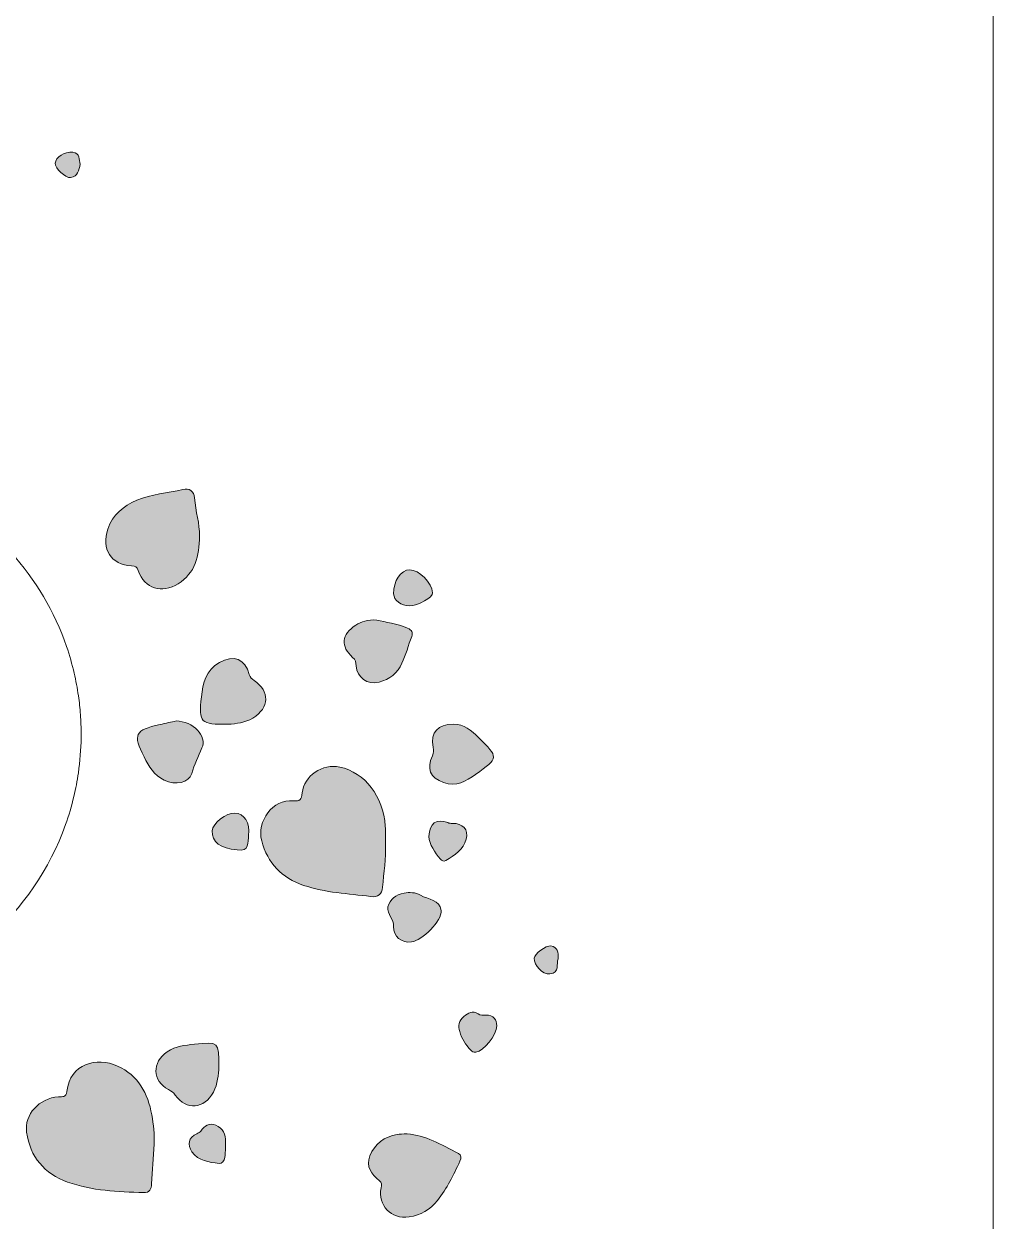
# Model space of a CAD drawing. Header units: inches. Extents: x 0 to 12, y -12 to 0.
# Drawn here: x 8.696 to 12, y -6.759 to -2.677 of the extents above; entities that cross this region are included whole.
import ezdxf

# ---------------------------------------------------------------- set-up
doc = ezdxf.new("R2010")
doc.units = ezdxf.units.IN
doc.header["$MEASUREMENT"] = 0
doc.layers.add('Layer 1', color=7, linetype='Continuous')

# ---------------------------------------------------------------- blocks, each defined once
blk = doc.blocks.new('block 2')
at = {"layer": 'Layer 1', "true_color": 0xffffff}
h = blk.add_hatch(color=7, dxfattribs=at)
h.dxf.hatch_style = 2
edge = h.paths.add_edge_path()
edge.add_spline(control_points=[(8.8551, -3.2011), (8.8808, -3.1979), (8.8824, -3.1754), (8.8882, -3.1559), (8.8821, -3.1406), (8.8884, -3.1171), (8.8631, -3.1148), (8.834, -3.1121), (8.8039, -3.1322), (8.803, -3.1523), (8.8022, -3.1693), (8.8371, -3.2034), (8.8551, -3.2011)], knot_values=[0, 0, 0, 0, 1, 1, 1, 2, 2, 2, 3, 3, 3, 4, 4, 4, 4], degree=3, periodic=1)
h = blk.add_hatch(color=7, dxfattribs=at)
h.dxf.hatch_style = 2
edge = h.paths.add_edge_path()
edge.add_spline(control_points=[(8.9819, -4.3997), (8.9589, -4.4671), (8.994, -4.5228), (9.0626, -4.5246), (9.0766, -4.525), (9.0812, -4.5285), (9.0859, -4.5414), (9.108, -4.6025), (9.1664, -4.6211), (9.2217, -4.5861), (9.2795, -4.5494), (9.2951, -4.4934), (9.2942, -4.4229), (9.2961, -4.3832), (9.2811, -4.3388), (9.2777, -4.293), (9.2759, -4.2692), (9.2601, -4.2593), (9.2377, -4.2646), (9.1855, -4.2768), (9.1313, -4.2804), (9.0812, -4.3013), (9.035, -4.3206), (8.9987, -4.3502), (8.9819, -4.3997)], knot_values=[0, 0, 0, 0, 1, 1, 1, 2, 2, 2, 3, 3, 3, 4, 4, 4, 5, 5, 5, 6, 6, 6, 7, 7, 7, 8, 8, 8, 8], degree=3, periodic=1)
h = blk.add_hatch(color=7, dxfattribs=at)
h.dxf.hatch_style = 2
edge = h.paths.add_edge_path()
edge.add_spline(control_points=[(10.0099, -4.661), (10.041, -4.6607), (10.0905, -4.6331), (10.0895, -4.6166), (10.0875, -4.584), (10.0419, -4.5383), (10.0115, -4.5384), (9.9812, -4.5384), (9.9549, -4.5774), (9.9564, -4.6202), (9.9571, -4.6426), (9.9815, -4.6613), (10.0099, -4.661)], knot_values=[0, 0, 0, 0, 1, 1, 1, 2, 2, 2, 3, 3, 3, 4, 4, 4, 4], degree=3, periodic=1)
h = blk.add_hatch(color=7, dxfattribs=at)
h.dxf.hatch_style = 2
edge = h.paths.add_edge_path()
edge.add_spline(control_points=[(9.8995, -4.71), (9.8673, -4.7073), (9.8461, -4.7154), (9.8273, -4.7274), (9.7791, -4.7583), (9.775, -4.8004), (9.8167, -4.837), (9.8267, -4.8458), (9.8278, -4.854), (9.8287, -4.8656), (9.8319, -4.9065), (9.8672, -4.9314), (9.9072, -4.9213), (9.9429, -4.9124), (9.9699, -4.8907), (9.9847, -4.8573), (9.9977, -4.8277), (10.0069, -4.7965), (10.0181, -4.7661), (10.0237, -4.7512), (10.0179, -4.7439), (10.0042, -4.7378), (9.9679, -4.7216), (9.9288, -4.7176), (9.8995, -4.71)], knot_values=[0, 0, 0, 0, 1, 1, 1, 2, 2, 2, 3, 3, 3, 4, 4, 4, 5, 5, 5, 6, 6, 6, 7, 7, 7, 8, 8, 8, 8], degree=3, periodic=1)
h = blk.add_hatch(color=7, dxfattribs=at)
h.dxf.hatch_style = 2
edge = h.paths.add_edge_path()
edge.add_spline(control_points=[(9.3926, -5.0651), (9.4197, -5.0633), (9.4499, -5.0605), (9.4767, -5.0439), (9.5337, -5.0087), (9.5354, -4.9531), (9.4806, -4.9158), (9.473, -4.9106), (9.4671, -4.9061), (9.4644, -4.896), (9.4499, -4.8421), (9.4114, -4.827), (9.3624, -4.8545), (9.3166, -4.8804), (9.3058, -4.9254), (9.3011, -4.9715), (9.2921, -5.0615), (9.2972, -5.0656), (9.3926, -5.0651)], knot_values=[0, 0, 0, 0, 1, 1, 1, 2, 2, 2, 3, 3, 3, 4, 4, 4, 5, 5, 5, 6, 6, 6, 6], degree=3, periodic=1)
h = blk.add_hatch(color=7, dxfattribs=at)
h.dxf.hatch_style = 2
edge = h.paths.add_edge_path()
edge.add_spline(control_points=[(9.215, -5.054), (9.1993, -5.0574), (9.1797, -5.0617), (9.1601, -5.0661), (9.074, -5.0852), (9.0669, -5.0995), (9.1057, -5.1764), (9.122, -5.2086), (9.1397, -5.2397), (9.1746, -5.256), (9.212, -5.2735), (9.2584, -5.2654), (9.268, -5.233), (9.277, -5.2023), (9.2897, -5.1747), (9.3029, -5.1461), (9.3215, -5.1056), (9.2724, -5.0546), (9.215, -5.054)], knot_values=[0, 0, 0, 0, 1, 1, 1, 2, 2, 2, 3, 3, 3, 4, 4, 4, 5, 5, 5, 6, 6, 6, 6], degree=3, periodic=1)
h = blk.add_hatch(color=7, dxfattribs=at)
h.dxf.hatch_style = 2
edge = h.paths.add_edge_path()
edge.add_spline(control_points=[(10.1269, -5.264), (10.1693, -5.2788), (10.2033, -5.2597), (10.236, -5.2362), (10.3153, -5.1792), (10.3154, -5.179), (10.2455, -5.1104), (10.2214, -5.0868), (10.1968, -5.063), (10.161, -5.0653), (10.1059, -5.0648), (10.0823, -5.0917), (10.091, -5.1439), (10.0927, -5.1541), (10.0938, -5.1626), (10.0889, -5.1727), (10.0675, -5.2164), (10.081, -5.2479), (10.1269, -5.264)], knot_values=[0, 0, 0, 0, 1, 1, 1, 2, 2, 2, 3, 3, 3, 4, 4, 4, 5, 5, 5, 6, 6, 6, 6], degree=3, periodic=1)
h = blk.add_hatch(color=7, dxfattribs=at)
h.dxf.hatch_style = 2
edge = h.paths.add_edge_path()
edge.add_spline(control_points=[(9.9281, -5.4125), (9.9207, -5.3104), (9.8585, -5.23), (9.7732, -5.2111), (9.7149, -5.1982), (9.65, -5.2416), (9.6449, -5.2994), (9.643, -5.3214), (9.6367, -5.3286), (9.6145, -5.3263), (9.5443, -5.3189), (9.4891, -5.3962), (9.5067, -5.4628), (9.5269, -5.5393), (9.5749, -5.5889), (9.6497, -5.6144), (9.7238, -5.6398), (9.8013, -5.6423), (9.8778, -5.6525), (9.9033, -5.6559), (9.9162, -5.6454), (9.9186, -5.6206), (9.9232, -5.5715), (9.9312, -5.5226), (9.9283, -5.4731), (9.9283, -5.4529), (9.9296, -5.4326), (9.9281, -5.4125)], knot_values=[0, 0, 0, 0, 1, 1, 1, 2, 2, 2, 3, 3, 3, 4, 4, 4, 5, 5, 5, 6, 6, 6, 7, 7, 7, 8, 8, 8, 9, 9, 9, 9], degree=3, periodic=1)
h = blk.add_hatch(color=7, dxfattribs=at)
h.dxf.hatch_style = 2
edge = h.paths.add_edge_path()
edge.add_spline(control_points=[(9.3378, -5.4281), (9.3357, -5.4664), (9.3663, -5.4898), (9.4228, -5.4934), (9.4662, -5.5013), (9.4592, -5.4663), (9.462, -5.444), (9.4673, -5.401), (9.4464, -5.3696), (9.4156, -5.3679), (9.3864, -5.3664), (9.3392, -5.4029), (9.3378, -5.4281)], knot_values=[0, 0, 0, 0, 1, 1, 1, 2, 2, 2, 3, 3, 3, 4, 4, 4, 4], degree=3, periodic=1)
h = blk.add_hatch(color=7, dxfattribs=at)
h.dxf.hatch_style = 2
edge = h.paths.add_edge_path()
edge.add_spline(control_points=[(10.1341, -5.5298), (10.1642, -5.512), (10.1945, -5.4935), (10.204, -5.4569), (10.2124, -5.4244), (10.1921, -5.4021), (10.1571, -5.4034), (10.1512, -5.4036), (10.1466, -5.4027), (10.1412, -5.4006), (10.1031, -5.3855), (10.0778, -5.4021), (10.0768, -5.4482), (10.0785, -5.4752), (10.0961, -5.501), (10.116, -5.5255), (10.1205, -5.5311), (10.1276, -5.5336), (10.1341, -5.5298)], knot_values=[0, 0, 0, 0, 1, 1, 1, 2, 2, 2, 3, 3, 3, 4, 4, 4, 5, 5, 5, 6, 6, 6, 6], degree=3, periodic=1)
h = blk.add_hatch(color=7, dxfattribs=at)
h.dxf.hatch_style = 2
edge = h.paths.add_edge_path()
edge.add_spline(control_points=[(10.0477, -5.648), (10.0302, -5.6379), (10.0108, -5.6376), (9.9921, -5.6409), (9.9635, -5.646), (9.9436, -5.6622), (9.937, -5.6875), (9.9344, -5.7151), (9.9576, -5.7296), (9.9561, -5.7546), (9.954, -5.7888), (9.9843, -5.812), (10.0177, -5.8074), (10.0535, -5.8024), (10.1223, -5.736), (10.1185, -5.6999), (10.1148, -5.6643), (10.0735, -5.6629), (10.0477, -5.648)], knot_values=[0, 0, 0, 0, 1, 1, 1, 2, 2, 2, 3, 3, 3, 4, 4, 4, 5, 5, 5, 6, 6, 6, 6], degree=3, periodic=1)
h = blk.add_hatch(color=7, dxfattribs=at)
h.dxf.hatch_style = 2
edge = h.paths.add_edge_path()
edge.add_spline(control_points=[(10.4357, -5.8625), (10.4343, -5.8869), (10.4638, -5.9192), (10.4891, -5.9164), (10.5232, -5.9127), (10.5107, -5.8813), (10.5171, -5.865), (10.5198, -5.8414), (10.5147, -5.8248), (10.4927, -5.8211), (10.4761, -5.8183), (10.4364, -5.8489), (10.4357, -5.8625)], knot_values=[0, 0, 0, 0, 1, 1, 1, 2, 2, 2, 3, 3, 3, 4, 4, 4, 4], degree=3, periodic=1)
h = blk.add_hatch(color=7, dxfattribs=at)
h.dxf.hatch_style = 2
edge = h.paths.add_edge_path()
edge.add_spline(control_points=[(10.2365, -6.1835), (10.2641, -6.1789), (10.3083, -6.1268), (10.3081, -6.0931), (10.3076, -6.0728), (10.2986, -6.056), (10.2705, -6.0568), (10.2615, -6.0571), (10.2523, -6.0582), (10.2443, -6.0527), (10.2251, -6.0394), (10.2103, -6.0502), (10.1958, -6.0615), (10.1785, -6.0751), (10.1761, -6.0936), (10.1818, -6.1133), (10.1888, -6.1373), (10.2025, -6.1577), (10.2194, -6.176), (10.2241, -6.1811), (10.2281, -6.1849), (10.2365, -6.1835)], knot_values=[0, 0, 0, 0, 1, 1, 1, 2, 2, 2, 3, 3, 3, 4, 4, 4, 5, 5, 5, 6, 6, 6, 7, 7, 7, 7], degree=3, periodic=1)
h = blk.add_hatch(color=7, dxfattribs=at)
h.dxf.hatch_style = 2
edge = h.paths.add_edge_path()
edge.add_spline(control_points=[(9.3419, -6.3196), (9.3572, -6.2909), (9.359, -6.2596), (9.3611, -6.2342), (9.3615, -6.1473), (9.3598, -6.1467), (9.2775, -6.1562), (9.245, -6.16), (9.2131, -6.1623), (9.1849, -6.1816), (9.132, -6.2178), (9.1335, -6.2809), (9.189, -6.3109), (9.1981, -6.3158), (9.2058, -6.3207), (9.212, -6.3295), (9.2494, -6.3826), (9.311, -6.3776), (9.3419, -6.3196)], knot_values=[0, 0, 0, 0, 1, 1, 1, 2, 2, 2, 3, 3, 3, 4, 4, 4, 5, 5, 5, 6, 6, 6, 6], degree=3, periodic=1)
h = blk.add_hatch(color=7, dxfattribs=at)
h.dxf.hatch_style = 2
edge = h.paths.add_edge_path()
edge.add_spline(control_points=[(9.0149, -6.2304), (8.9448, -6.1982), (8.8531, -6.2221), (8.8425, -6.3172), (8.8401, -6.3385), (8.8272, -6.3343), (8.8139, -6.3353), (8.748, -6.3399), (8.6969, -6.3966), (8.7053, -6.456), (8.7173, -6.5409), (8.7653, -6.597), (8.845, -6.626), (8.9285, -6.6563), (9.0162, -6.6589), (9.1037, -6.6621), (9.1253, -6.6629), (9.1301, -6.6494), (9.1313, -6.6319), (9.1342, -6.5871), (9.1372, -6.5423), (9.1401, -6.4974), (9.1414, -6.4635), (9.138, -6.4299), (9.132, -6.3966), (9.1186, -6.3233), (9.0857, -6.2629), (9.0149, -6.2304)], knot_values=[0, 0, 0, 0, 1, 1, 1, 2, 2, 2, 3, 3, 3, 4, 4, 4, 5, 5, 5, 6, 6, 6, 7, 7, 7, 8, 8, 8, 9, 9, 9, 9], degree=3, periodic=1)
h = blk.add_hatch(color=7, dxfattribs=at)
h.dxf.hatch_style = 2
edge = h.paths.add_edge_path()
edge.add_spline(control_points=[(9.3503, -6.4326), (9.3277, -6.4232), (9.3119, -6.4338), (9.2993, -6.4526), (9.2966, -6.4567), (9.2905, -6.4588), (9.2857, -6.4612), (9.2577, -6.4749), (9.251, -6.4981), (9.269, -6.523), (9.2917, -6.5543), (9.3268, -6.5586), (9.3612, -6.5625), (9.3732, -6.5638), (9.3787, -6.5532), (9.3806, -6.5429), (9.3827, -6.5309), (9.383, -6.5185), (9.3834, -6.5133), (9.3834, -6.5006), (9.3833, -6.495), (9.3834, -6.4894), (9.3839, -6.4638), (9.3749, -6.443), (9.3503, -6.4326)], knot_values=[0, 0, 0, 0, 1, 1, 1, 2, 2, 2, 3, 3, 3, 4, 4, 4, 5, 5, 5, 6, 6, 6, 7, 7, 7, 8, 8, 8, 8], degree=3, periodic=1)
h = blk.add_hatch(color=7, dxfattribs=at)
h.dxf.hatch_style = 2
edge = h.paths.add_edge_path()
edge.add_spline(control_points=[(10.0093, -6.745), (10.0489, -6.7394), (10.0811, -6.7201), (10.1059, -6.689), (10.1384, -6.6483), (10.1606, -6.6017), (10.1826, -6.5551), (10.1875, -6.5448), (10.1888, -6.5345), (10.1774, -6.5287), (10.1197, -6.499), (10.0632, -6.4659), (10.0024, -6.4619), (9.9868, -6.4626), (9.9777, -6.4621), (9.9689, -6.4636), (9.9248, -6.4714), (9.8915, -6.4953), (9.8756, -6.5371), (9.8621, -6.5726), (9.8798, -6.6001), (9.9078, -6.6216), (9.9165, -6.6283), (9.9154, -6.6358), (9.9136, -6.6455), (9.9022, -6.7066), (9.9476, -6.7537), (10.0093, -6.745)], knot_values=[0, 0, 0, 0, 1, 1, 1, 2, 2, 2, 3, 3, 3, 4, 4, 4, 5, 5, 5, 6, 6, 6, 7, 7, 7, 8, 8, 8, 9, 9, 9, 9], degree=3, periodic=1)
at = {"layer": 'Layer 1', "lineweight": 0}
for points, knots in [([(8.8551, -3.2011), (8.8808, -3.1979), (8.8824, -3.1754), (8.8882, -3.1559), (8.8821, -3.1406), (8.8884, -3.1171), (8.8631, -3.1148), (8.834, -3.1121), (8.8039, -3.1322), (8.803, -3.1523), (8.8022, -3.1693), (8.8371, -3.2034), (8.8551, -3.2011)], [0, 0, 0, 0, 1, 1, 1, 2, 2, 2, 3, 3, 3, 4, 4, 4, 4]), ([(8.3525, -4.2593), (8.581, -4.3646), (8.7594, -4.5603), (8.8415, -4.8001), (8.8516, -4.8297), (8.8603, -4.8599), (8.8674, -4.8907), (8.8732, -4.9161), (8.8782, -4.9418), (8.8818, -4.9679), (8.885, -4.9892), (8.8872, -5.0107), (8.8887, -5.0325), (8.8904, -5.0544), (8.8911, -5.0765), (8.8911, -5.0989), (8.8911, -5.1028), (8.8911, -5.1068), (8.891, -5.1107), (8.8905, -5.1513), (8.8874, -5.1912), (8.8816, -5.2304), (8.8779, -5.2577), (8.8728, -5.2848), (8.8663, -5.3112), (8.8587, -5.3441), (8.8492, -5.3761), (8.8379, -5.4075), (8.7842, -5.5592), (8.6918, -5.6925), (8.5726, -5.7963), (8.5726, -5.7963), (8.5724, -5.7965), (8.5724, -5.7965), (8.5595, -5.8035), (8.5467, -5.8112), (8.5343, -5.8193), (8.5149, -5.8319), (8.4984, -5.8468), (8.485, -5.8635), (8.4425, -5.8924), (8.3973, -5.918), (8.35, -5.9396), (8.3145, -5.9558), (8.2777, -5.9698), (8.24, -5.9814), (8.2142, -5.9895), (8.1881, -5.9964), (8.1612, -6.0021), (8.1612, -6.0021), (8.161, -6.0021), (8.161, -6.0021), (8.0986, -6.0154), (8.0338, -6.0225), (7.9675, -6.0225), (7.9553, -6.0225), (7.9433, -6.0222), (7.9313, -6.0218), (7.8781, -6.0198), (7.826, -6.0132), (7.7755, -6.0024), (7.7102, -5.9886), (7.6473, -5.9678), (7.5878, -5.941), (7.5629, -5.9295), (7.5385, -5.9172), (7.5148, -5.9037), (7.4528, -5.8689), (7.3952, -5.827), (7.3433, -5.779), (7.3038, -5.7429), (7.2676, -5.7034), (7.2348, -5.6609), (7.1961, -5.6104), (7.1623, -5.5557), (7.1344, -5.4977), (7.1088, -5.4446), (7.0883, -5.3886), (7.0732, -5.3303), (7.0575, -5.2698), (7.0479, -5.2067), (7.0449, -5.142), (7.0441, -5.1277), (7.0438, -5.1133), (7.0438, -5.0989), (7.0438, -5.0883), (7.044, -5.078), (7.0444, -5.0676), (7.045, -5.0481), (7.0462, -5.0286), (7.0482, -5.0093), (7.0669, -4.8151), (7.1461, -4.6385), (7.2665, -4.4981), (7.2665, -4.4981), (7.2665, -4.4979), (7.2665, -4.4979), (7.2858, -4.4756), (7.306, -4.4542), (7.3272, -4.4338), (7.3274, -4.4337), (7.3274, -4.4337), (7.3275, -4.4335), (7.3293, -4.4316), (7.3313, -4.4298), (7.3332, -4.428), (7.3733, -4.39), (7.417, -4.3554), (7.4636, -4.3251), (7.5188, -4.289), (7.5782, -4.2587), (7.6406, -4.235), (7.6406, -4.235), (7.6408, -4.235), (7.6408, -4.235), (7.6738, -4.2224), (7.7079, -4.2115), (7.7426, -4.203), (7.7426, -4.203), (7.7428, -4.203), (7.7428, -4.203), (7.7623, -4.1979), (7.7821, -4.1937), (7.8023, -4.1899), (7.8559, -4.1803), (7.911, -4.1752), (7.9675, -4.1752), (8.0561, -4.1752), (8.1418, -4.1877), (8.2229, -4.2112), (8.2446, -4.2174), (8.2657, -4.2243), (8.2868, -4.2321), (8.3091, -4.2404), (8.3311, -4.2494), (8.3525, -4.2593)], [0, 0, 0, 0, 1, 1, 1, 2, 2, 2, 3, 3, 3, 4, 4, 4, 5, 5, 5, 6, 6, 6, 7, 7, 7, 8, 8, 8, 9, 9, 9, 10, 10, 10, 11, 11, 11, 12, 12, 12, 13, 13, 13, 14, 14, 14, 15, 15, 15, 16, 16, 16, 17, 17, 17, 18, 18, 18, 19, 19, 19, 20, 20, 20, 21, 21, 21, 22, 22, 22, 23, 23, 23, 24, 24, 24, 25, 25, 25, 26, 26, 26, 27, 27, 27, 28, 28, 28, 29, 29, 29, 30, 30, 30, 31, 31, 31, 32, 32, 32, 33, 33, 33, 34, 34, 34, 35, 35, 35, 36, 36, 36, 37, 37, 37, 38, 38, 38, 39, 39, 39, 40, 40, 40, 41, 41, 41, 42, 42, 42, 43, 43, 43, 44, 44, 44, 45, 45, 45, 45]), ([(8.9819, -4.3997), (8.9589, -4.4671), (8.994, -4.5228), (9.0626, -4.5246), (9.0766, -4.525), (9.0812, -4.5285), (9.0859, -4.5414), (9.108, -4.6025), (9.1664, -4.6211), (9.2217, -4.5861), (9.2795, -4.5494), (9.2951, -4.4934), (9.2942, -4.4229), (9.2961, -4.3832), (9.2811, -4.3388), (9.2777, -4.293), (9.2759, -4.2692), (9.2601, -4.2593), (9.2377, -4.2646), (9.1855, -4.2768), (9.1313, -4.2804), (9.0812, -4.3013), (9.035, -4.3206), (8.9987, -4.3502), (8.9819, -4.3997)], [0, 0, 0, 0, 1, 1, 1, 2, 2, 2, 3, 3, 3, 4, 4, 4, 5, 5, 5, 6, 6, 6, 7, 7, 7, 8, 8, 8, 8]), ([(10.0099, -4.661), (10.041, -4.6607), (10.0905, -4.6331), (10.0895, -4.6166), (10.0875, -4.584), (10.0419, -4.5383), (10.0115, -4.5384), (9.9812, -4.5384), (9.9549, -4.5774), (9.9564, -4.6202), (9.9571, -4.6426), (9.9815, -4.6613), (10.0099, -4.661)], [0, 0, 0, 0, 1, 1, 1, 2, 2, 2, 3, 3, 3, 4, 4, 4, 4]), ([(9.8995, -4.71), (9.8673, -4.7073), (9.8461, -4.7154), (9.8273, -4.7274), (9.7791, -4.7583), (9.775, -4.8004), (9.8167, -4.837), (9.8267, -4.8458), (9.8278, -4.854), (9.8287, -4.8656), (9.8319, -4.9065), (9.8672, -4.9314), (9.9072, -4.9213), (9.9429, -4.9124), (9.9699, -4.8907), (9.9847, -4.8573), (9.9977, -4.8277), (10.0069, -4.7965), (10.0181, -4.7661), (10.0237, -4.7512), (10.0179, -4.7439), (10.0042, -4.7378), (9.9679, -4.7216), (9.9288, -4.7176), (9.8995, -4.71)], [0, 0, 0, 0, 1, 1, 1, 2, 2, 2, 3, 3, 3, 4, 4, 4, 5, 5, 5, 6, 6, 6, 7, 7, 7, 8, 8, 8, 8]), ([(9.3926, -5.0651), (9.4197, -5.0633), (9.4499, -5.0605), (9.4767, -5.0439), (9.5337, -5.0087), (9.5354, -4.9531), (9.4806, -4.9158), (9.473, -4.9106), (9.4671, -4.9061), (9.4644, -4.896), (9.4499, -4.8421), (9.4114, -4.827), (9.3624, -4.8545), (9.3166, -4.8804), (9.3058, -4.9254), (9.3011, -4.9715), (9.2921, -5.0615), (9.2972, -5.0656), (9.3926, -5.0651)], [0, 0, 0, 0, 1, 1, 1, 2, 2, 2, 3, 3, 3, 4, 4, 4, 5, 5, 5, 6, 6, 6, 6]), ([(9.215, -5.054), (9.1993, -5.0574), (9.1797, -5.0617), (9.1601, -5.0661), (9.074, -5.0852), (9.0669, -5.0995), (9.1057, -5.1764), (9.122, -5.2086), (9.1397, -5.2397), (9.1746, -5.256), (9.212, -5.2735), (9.2584, -5.2654), (9.268, -5.233), (9.277, -5.2023), (9.2897, -5.1747), (9.3029, -5.1461), (9.3215, -5.1056), (9.2724, -5.0546), (9.215, -5.054)], [0, 0, 0, 0, 1, 1, 1, 2, 2, 2, 3, 3, 3, 4, 4, 4, 5, 5, 5, 6, 6, 6, 6]), ([(10.1269, -5.264), (10.1693, -5.2788), (10.2033, -5.2597), (10.236, -5.2362), (10.3153, -5.1792), (10.3154, -5.179), (10.2455, -5.1104), (10.2214, -5.0868), (10.1968, -5.063), (10.161, -5.0653), (10.1059, -5.0648), (10.0823, -5.0917), (10.091, -5.1439), (10.0927, -5.1541), (10.0938, -5.1626), (10.0889, -5.1727), (10.0675, -5.2164), (10.081, -5.2479), (10.1269, -5.264)], [0, 0, 0, 0, 1, 1, 1, 2, 2, 2, 3, 3, 3, 4, 4, 4, 5, 5, 5, 6, 6, 6, 6]), ([(9.9281, -5.4125), (9.9207, -5.3104), (9.8585, -5.23), (9.7732, -5.2111), (9.7149, -5.1982), (9.65, -5.2416), (9.6449, -5.2994), (9.643, -5.3214), (9.6367, -5.3286), (9.6145, -5.3263), (9.5443, -5.3189), (9.4891, -5.3962), (9.5067, -5.4628), (9.5269, -5.5393), (9.5749, -5.5889), (9.6497, -5.6144), (9.7238, -5.6398), (9.8013, -5.6423), (9.8778, -5.6525), (9.9033, -5.6559), (9.9162, -5.6454), (9.9186, -5.6206), (9.9232, -5.5715), (9.9312, -5.5226), (9.9283, -5.4731), (9.9283, -5.4529), (9.9296, -5.4326), (9.9281, -5.4125)], [0, 0, 0, 0, 1, 1, 1, 2, 2, 2, 3, 3, 3, 4, 4, 4, 5, 5, 5, 6, 6, 6, 7, 7, 7, 8, 8, 8, 9, 9, 9, 9]), ([(9.3378, -5.4281), (9.3357, -5.4664), (9.3663, -5.4898), (9.4228, -5.4934), (9.4662, -5.5013), (9.4592, -5.4663), (9.462, -5.444), (9.4673, -5.401), (9.4464, -5.3696), (9.4156, -5.3679), (9.3864, -5.3664), (9.3392, -5.4029), (9.3378, -5.4281)], [0, 0, 0, 0, 1, 1, 1, 2, 2, 2, 3, 3, 3, 4, 4, 4, 4]), ([(10.1341, -5.5298), (10.1642, -5.512), (10.1945, -5.4935), (10.204, -5.4569), (10.2124, -5.4244), (10.1921, -5.4021), (10.1571, -5.4034), (10.1512, -5.4036), (10.1466, -5.4027), (10.1412, -5.4006), (10.1031, -5.3855), (10.0778, -5.4021), (10.0768, -5.4482), (10.0785, -5.4752), (10.0961, -5.501), (10.116, -5.5255), (10.1205, -5.5311), (10.1276, -5.5336), (10.1341, -5.5298)], [0, 0, 0, 0, 1, 1, 1, 2, 2, 2, 3, 3, 3, 4, 4, 4, 5, 5, 5, 6, 6, 6, 6]), ([(10.0477, -5.648), (10.0302, -5.6379), (10.0108, -5.6376), (9.9921, -5.6409), (9.9635, -5.646), (9.9436, -5.6622), (9.937, -5.6875), (9.9344, -5.7151), (9.9576, -5.7296), (9.9561, -5.7546), (9.954, -5.7888), (9.9843, -5.812), (10.0177, -5.8074), (10.0535, -5.8024), (10.1223, -5.736), (10.1185, -5.6999), (10.1148, -5.6643), (10.0735, -5.6629), (10.0477, -5.648)], [0, 0, 0, 0, 1, 1, 1, 2, 2, 2, 3, 3, 3, 4, 4, 4, 5, 5, 5, 6, 6, 6, 6]), ([(10.4357, -5.8625), (10.4343, -5.8869), (10.4638, -5.9192), (10.4891, -5.9164), (10.5232, -5.9127), (10.5107, -5.8813), (10.5171, -5.865), (10.5198, -5.8414), (10.5147, -5.8248), (10.4927, -5.8211), (10.4761, -5.8183), (10.4364, -5.8489), (10.4357, -5.8625)], [0, 0, 0, 0, 1, 1, 1, 2, 2, 2, 3, 3, 3, 4, 4, 4, 4]), ([(10.2365, -6.1835), (10.2641, -6.1789), (10.3083, -6.1268), (10.3081, -6.0931), (10.3076, -6.0728), (10.2986, -6.056), (10.2705, -6.0568), (10.2615, -6.0571), (10.2523, -6.0582), (10.2443, -6.0527), (10.2251, -6.0394), (10.2103, -6.0502), (10.1958, -6.0615), (10.1785, -6.0751), (10.1761, -6.0936), (10.1818, -6.1133), (10.1888, -6.1373), (10.2025, -6.1577), (10.2194, -6.176), (10.2241, -6.1811), (10.2281, -6.1849), (10.2365, -6.1835)], [0, 0, 0, 0, 1, 1, 1, 2, 2, 2, 3, 3, 3, 4, 4, 4, 5, 5, 5, 6, 6, 6, 7, 7, 7, 7]), ([(9.3419, -6.3196), (9.3572, -6.2909), (9.359, -6.2596), (9.3611, -6.2342), (9.3615, -6.1473), (9.3598, -6.1467), (9.2775, -6.1562), (9.245, -6.16), (9.2131, -6.1623), (9.1849, -6.1816), (9.132, -6.2178), (9.1335, -6.2809), (9.189, -6.3109), (9.1981, -6.3158), (9.2058, -6.3207), (9.212, -6.3295), (9.2494, -6.3826), (9.311, -6.3776), (9.3419, -6.3196)], [0, 0, 0, 0, 1, 1, 1, 2, 2, 2, 3, 3, 3, 4, 4, 4, 5, 5, 5, 6, 6, 6, 6]), ([(9.0149, -6.2304), (8.9448, -6.1982), (8.8531, -6.2221), (8.8425, -6.3172), (8.8401, -6.3385), (8.8272, -6.3343), (8.8139, -6.3353), (8.748, -6.3399), (8.6969, -6.3966), (8.7053, -6.456), (8.7173, -6.5409), (8.7653, -6.597), (8.845, -6.626), (8.9285, -6.6563), (9.0162, -6.6589), (9.1037, -6.6621), (9.1253, -6.6629), (9.1301, -6.6494), (9.1313, -6.6319), (9.1342, -6.5871), (9.1372, -6.5423), (9.1401, -6.4974), (9.1414, -6.4635), (9.138, -6.4299), (9.132, -6.3966), (9.1186, -6.3233), (9.0857, -6.2629), (9.0149, -6.2304)], [0, 0, 0, 0, 1, 1, 1, 2, 2, 2, 3, 3, 3, 4, 4, 4, 5, 5, 5, 6, 6, 6, 7, 7, 7, 8, 8, 8, 9, 9, 9, 9]), ([(9.3503, -6.4326), (9.3277, -6.4232), (9.3119, -6.4338), (9.2993, -6.4526), (9.2966, -6.4567), (9.2905, -6.4588), (9.2857, -6.4612), (9.2577, -6.4749), (9.251, -6.4981), (9.269, -6.523), (9.2917, -6.5543), (9.3268, -6.5586), (9.3612, -6.5625), (9.3732, -6.5638), (9.3787, -6.5532), (9.3806, -6.5429), (9.3827, -6.5309), (9.383, -6.5185), (9.3834, -6.5133), (9.3834, -6.5006), (9.3833, -6.495), (9.3834, -6.4894), (9.3839, -6.4638), (9.3749, -6.443), (9.3503, -6.4326)], [0, 0, 0, 0, 1, 1, 1, 2, 2, 2, 3, 3, 3, 4, 4, 4, 5, 5, 5, 6, 6, 6, 7, 7, 7, 8, 8, 8, 8]), ([(10.0093, -6.745), (10.0489, -6.7394), (10.0811, -6.7201), (10.1059, -6.689), (10.1384, -6.6483), (10.1606, -6.6017), (10.1826, -6.5551), (10.1875, -6.5448), (10.1888, -6.5345), (10.1774, -6.5287), (10.1197, -6.499), (10.0632, -6.4659), (10.0024, -6.4619), (9.9868, -6.4626), (9.9777, -6.4621), (9.9689, -6.4636), (9.9248, -6.4714), (9.8915, -6.4953), (9.8756, -6.5371), (9.8621, -6.5726), (9.8798, -6.6001), (9.9078, -6.6216), (9.9165, -6.6283), (9.9154, -6.6358), (9.9136, -6.6455), (9.9022, -6.7066), (9.9476, -6.7537), (10.0093, -6.745)], [0, 0, 0, 0, 1, 1, 1, 2, 2, 2, 3, 3, 3, 4, 4, 4, 5, 5, 5, 6, 6, 6, 7, 7, 7, 8, 8, 8, 9, 9, 9, 9])]:
    blk.add_open_spline(points, degree=3, knots=knots, dxfattribs=at)

msp = doc.modelspace()

# ---------------------------------------------------------------- linework, layer by layer
at = {"layer": 'Layer 1', "lineweight": 0}
msp.add_lwpolyline([(12, -12), (0, -12), (0, 0), (12, 0), (12, -12)], dxfattribs=at)

# ---------------------------------------------------------------- block references
at = {"layer": 'Layer 1'}
msp.add_blockref('block 2', (0, 0), dxfattribs=at)

doc.saveas('drawing.dxf')
